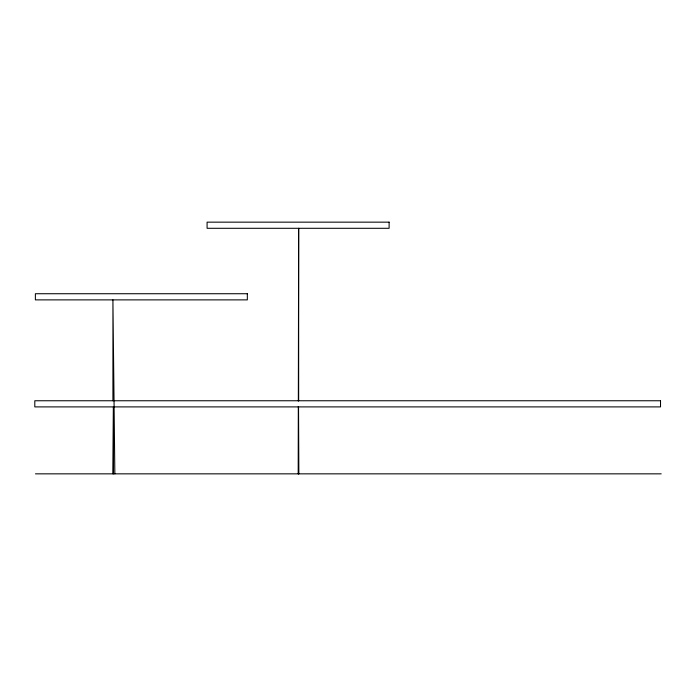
<?xml version="1.0" encoding="UTF-8"?>
<svg xmlns="http://www.w3.org/2000/svg" width="696" height="696" viewBox="0 0 696 696"><rect width="100%" height="100%" fill="white"/><g stroke="black" fill="none" stroke-linecap="round" stroke-linejoin="round"><path stroke-width="1.04" d="M298.21 473.845L298.332 406.481M298.34 401.053L298.654 228.297L298.654 400.757M112.9 473.845L113.431 406.899L113.431 473.845M35.479 473.845L661.2 473.845M114.849 473.845L112.917 299.88L112.917 400.757M298.828 473.845L298.506 406.899L298.506 473.845M389.108 222.154L207.086 222.154L207.086 228.297L389.108 228.297L389.108 222.154M247.332 293.729L35.383 293.729L35.383 299.88L247.332 299.88L247.332 293.729M660.521 400.757L34.8 400.757L34.8 406.899L660.521 406.899L660.521 400.757"/></g></svg>
